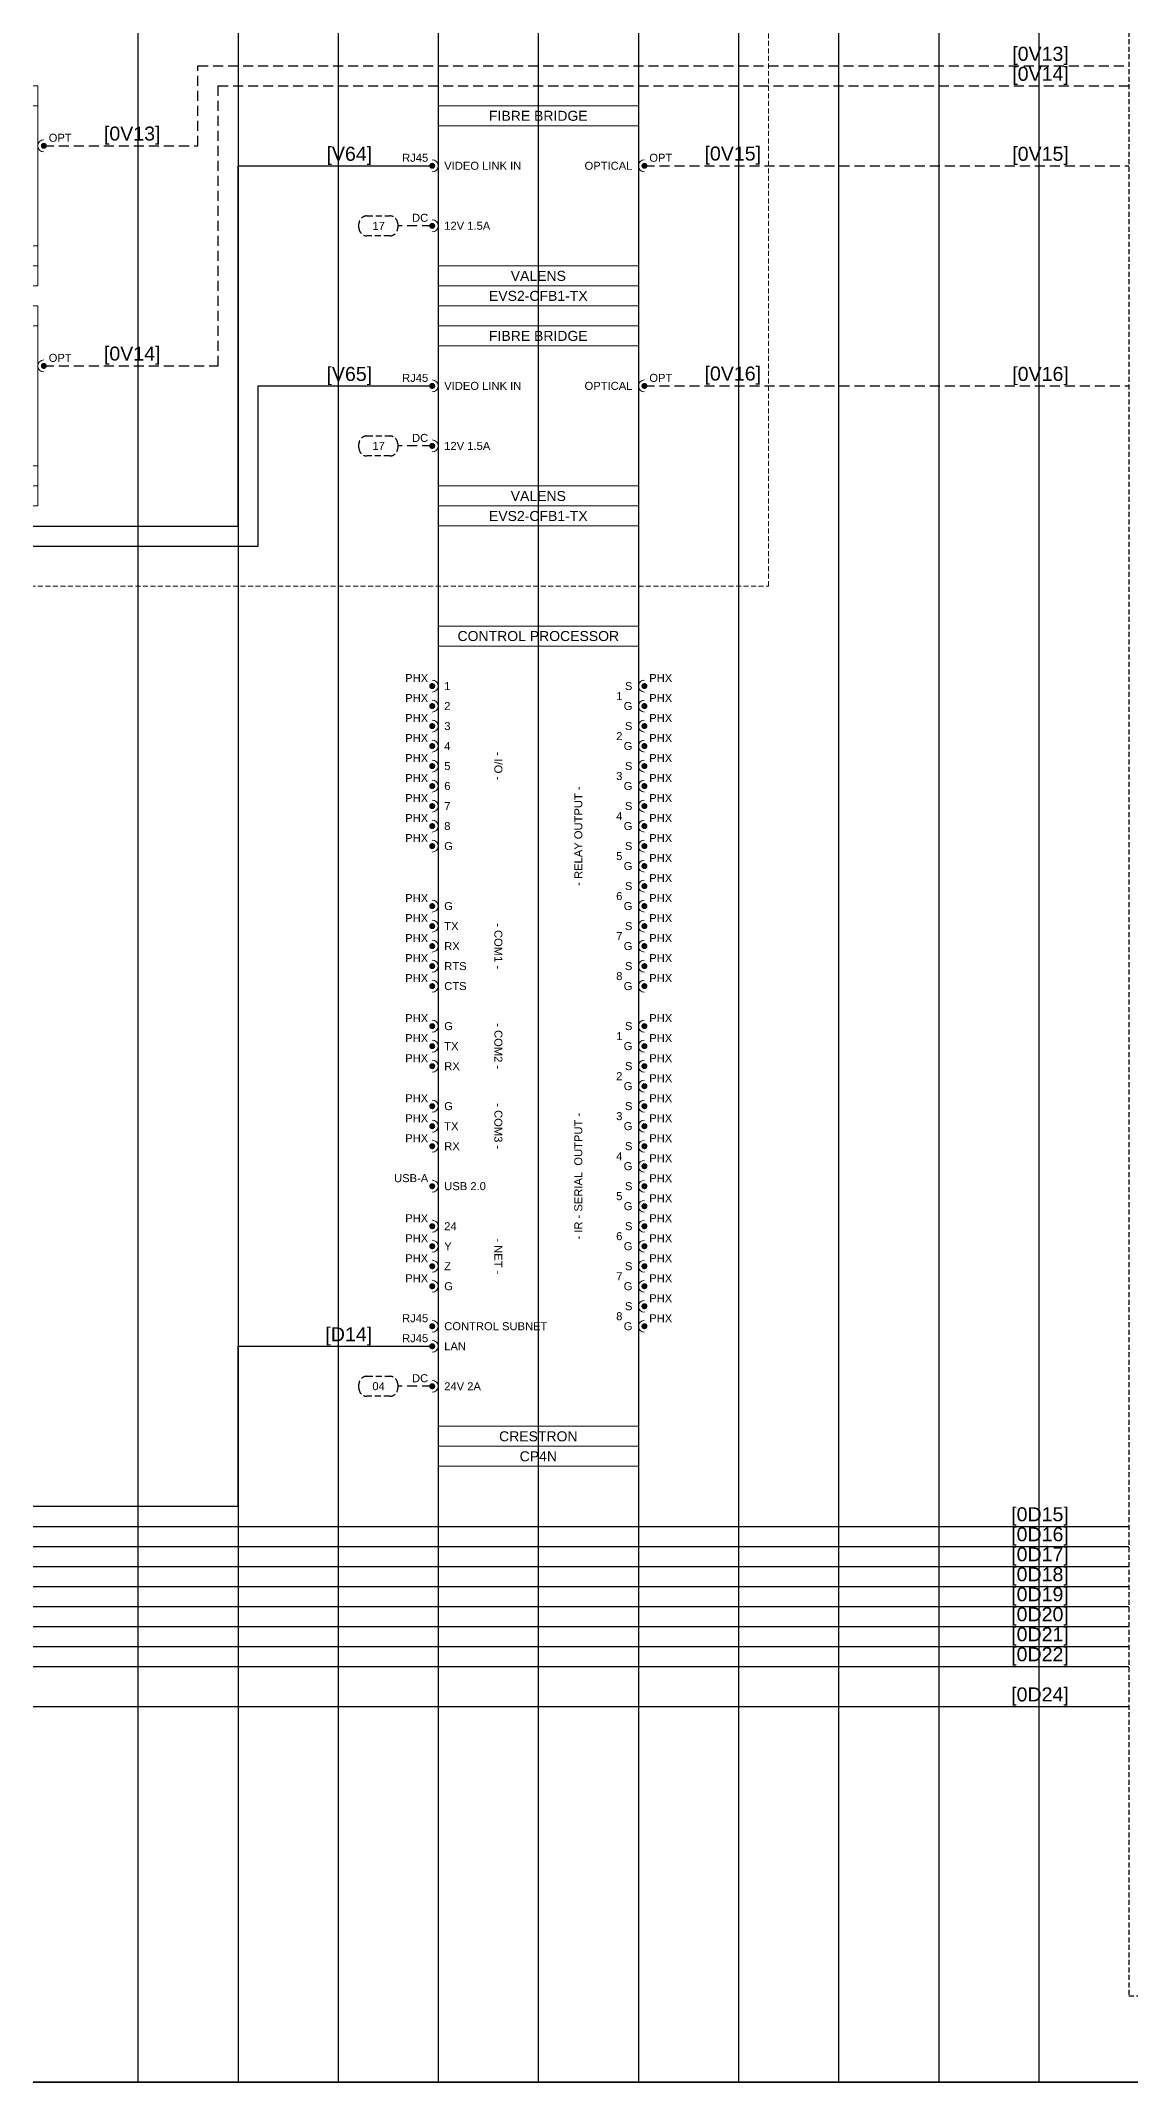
# Model space of a CAD drawing. Header units: millimetres. Extents: x 9 to 573, y 6 to 411.
# Drawn here: x 336.3 to 451.1, y 5.8 to 221.1 of the extents above; entities that cross this region are included whole.
import ezdxf
from ezdxf.enums import TextEntityAlignment as Align

# ---------------------------------------------------------------- set-up
doc = ezdxf.new("R2010")
doc.units = ezdxf.units.MM
doc.linetypes.add('DASHED', pattern=[0.75, 0.5, -0.25])
doc.linetypes.add('DASHED2', pattern=[0.375, 0.25, -0.125])
for name, color, linetype in [('SC - 3 Core Flex', 7, 'DASHED'), ('SC - Cat - Green - Data', 84, 'Continuous'), ('SC - Cat - Red - AV', 1, 'Continuous'), ('SC - Fibre', 170, 'DASHED'), ('SC - Text', 7, 'Continuous'), ('SC - TITLE_BLOCK', 7, 'Continuous'), ('Text', 7, 'Continuous')]:
    doc.layers.add(name, color=color, linetype=linetype)
doc.layers.add('SC - Equipment', color=7, linetype='Continuous', lineweight=13)
doc.layers.add('SC - Xlines', color=252, linetype='Continuous', plot=False)
doc.styles.get("Standard").update_dxf_attribs({"font": 'arial.ttf'})

# ---------------------------------------------------------------- blocks, each defined once
blk = doc.blocks.new('CRESTRON CP4N - SCHEMATIC')
at = {"layer": 'SC - Equipment'}
for p, q in [((-25, 0), (25, 0)), ((-25, -210), (-25, 0)), ((25, 0), (25, -210)), ((25, -5), (-25, -5)), ((25, -200), (-25, -200)), ((25, -200), (-25, -200)), ((25, -205), (-25, -205)), ((25, -205), (-25, -205)), ((25, -205), (-25, -205)), ((25, -210), (-25, -210))]:
    blk.add_line(p, q, dxfattribs=at)
at = {"layer": 'SC - Equipment', "const_width": 0.7}
for points in [[(-26.1, -15, 1), (-26.9, -15, 1)], [(26.1, -15, -1), (26.9, -15, -1)], [(-26.1, -20, 1), (-26.9, -20, 1)], [(26.1, -20, -1), (26.9, -20, -1)], [(-26.1, -25, 1), (-26.9, -25, 1)], [(26.1, -25, -1), (26.9, -25, -1)], [(-26.1, -30, 1), (-26.9, -30, 1)], [(26.1, -30, -1), (26.9, -30, -1)], [(-26.1, -35, 1), (-26.9, -35, 1)], [(26.1, -35, -1), (26.9, -35, -1)], [(-26.1, -40, 1), (-26.9, -40, 1)], [(26.1, -40, -1), (26.9, -40, -1)], [(-26.1, -45, 1), (-26.9, -45, 1)], [(26.1, -45, -1), (26.9, -45, -1)], [(-26.1, -50, 1), (-26.9, -50, 1)], [(26.1, -50, -1), (26.9, -50, -1)], [(-26.1, -55, 1), (-26.9, -55, 1)], [(26.1, -55, -1), (26.9, -55, -1)], [(26.1, -60, -1), (26.9, -60, -1)], [(26.1, -65, -1), (26.9, -65, -1)], [(-26.1, -70, 1), (-26.9, -70, 1)], [(26.1, -70, -1), (26.9, -70, -1)], [(-26.1, -75, 1), (-26.9, -75, 1)], [(26.1, -75, -1), (26.9, -75, -1)], [(-26.1, -80, 1), (-26.9, -80, 1)], [(26.1, -80, -1), (26.9, -80, -1)], [(-26.1, -85, 1), (-26.9, -85, 1)], [(26.1, -85, -1), (26.9, -85, -1)], [(-26.1, -90, 1), (-26.9, -90, 1)], [(26.1, -90, -1), (26.9, -90, -1)], [(-26.1, -100, 1), (-26.9, -100, 1)], [(26.1, -100, -1), (26.9, -100, -1)], [(-26.1, -105, 1), (-26.9, -105, 1)], [(26.1, -105, -1), (26.9, -105, -1)], [(-26.1, -110, 1), (-26.9, -110, 1)], [(26.1, -110, -1), (26.9, -110, -1)], [(26.1, -115, -1), (26.9, -115, -1)], [(-26.1, -120, 1), (-26.9, -120, 1)], [(26.1, -120, -1), (26.9, -120, -1)], [(-26.1, -125, 1), (-26.9, -125, 1)], [(26.1, -125, -1), (26.9, -125, -1)], [(-26.1, -130, 1), (-26.9, -130, 1)], [(26.1, -130, -1), (26.9, -130, -1)], [(26.1, -135, -1), (26.9, -135, -1)], [(-26.1, -140, 1), (-26.9, -140, 1)], [(26.1, -140, -1), (26.9, -140, -1)], [(26.1, -145, -1), (26.9, -145, -1)], [(-26.1, -150, 1), (-26.9, -150, 1)], [(26.1, -150, -1), (26.9, -150, -1)], [(-26.1, -155, 1), (-26.9, -155, 1)], [(26.1, -155, -1), (26.9, -155, -1)], [(-26.1, -160, 1), (-26.9, -160, 1)], [(26.1, -160, -1), (26.9, -160, -1)], [(-26.1, -165, 1), (-26.9, -165, 1)], [(26.1, -165, -1), (26.9, -165, -1)], [(26.1, -170, -1), (26.9, -170, -1)], [(-26.1, -175, 1), (-26.9, -175, 1)], [(26.1, -175, -1), (26.9, -175, -1)], [(-26.1, -180, 1), (-26.9, -180, 1)], [(-26.1, -190, 1), (-26.9, -190, 1)]]:
    blk.add_lwpolyline(points, format="xyb", close=True, dxfattribs=at)
at = {"layer": 'SC - Equipment'}
for centre, start, end in [((-26.5, -15), 270, 90), ((26.5, -15), 90, 270), ((-26.5, -20), 270, 90), ((26.5, -20), 90, 270), ((-26.5, -25), 270, 90), ((26.5, -25), 90, 270), ((-26.5, -30), 270, 90), ((26.5, -30), 90, 270), ((-26.5, -35), 270, 90), ((26.5, -35), 90, 270), ((-26.5, -40), 270, 90), ((26.5, -40), 90, 270), ((-26.5, -45), 270, 90), ((26.5, -45), 90, 270), ((-26.5, -50), 270, 90), ((26.5, -50), 90, 270), ((-26.5, -55), 270, 90), ((26.5, -55), 90, 270), ((26.5, -60), 90, 270), ((26.5, -65), 90, 270), ((-26.5, -70), 270, 90), ((26.5, -70), 90, 270), ((-26.5, -75), 270, 90), ((26.5, -75), 90, 270), ((-26.5, -80), 270, 90), ((26.5, -80), 90, 270), ((-26.5, -85), 270, 90), ((26.5, -85), 90, 270), ((-26.5, -90), 270, 90), ((26.5, -90), 90, 270), ((-26.5, -100), 270, 90), ((26.5, -100), 90, 270), ((-26.5, -105), 270, 90), ((26.5, -105), 90, 270), ((-26.5, -110), 270, 90), ((26.5, -110), 90, 270), ((26.5, -115), 90, 270), ((-26.5, -120), 270, 90), ((26.5, -120), 90, 270), ((-26.5, -125), 270, 90), ((26.5, -125), 90, 270), ((-26.5, -130), 270, 90), ((26.5, -130), 90, 270), ((26.5, -135), 90, 270), ((-26.5, -140), 270, 90), ((26.5, -140), 90, 270), ((26.5, -145), 90, 270), ((-26.5, -150), 270, 90), ((26.5, -150), 90, 270), ((-26.5, -155), 270, 90), ((26.5, -155), 90, 270), ((-26.5, -160), 270, 90), ((26.5, -160), 90, 270), ((-26.5, -165), 270, 90), ((26.5, -165), 90, 270), ((26.5, -170), 90, 270), ((-26.5, -175), 270, 90), ((-26.5, -180), 270, 90), ((26.5, -175), 90, 270), ((-26.5, -190), 270, 90)]:
    blk.add_arc(centre, 1.5, start, end, dxfattribs=at)
at = {"ltscale": 5}
for tag, p in [('DESCRIPTION', (0, -2.5)), ('MAKE', (0, -202.5)), ('MODEL', (0, -207.5))]:
    blk.add_attdef(tag, text='', height=2.5, dxfattribs=at).set_placement(p, align=Align.MIDDLE_CENTER)
at = {"ltscale": 5, "flags": 1}
for tag, p in [('ROOM_TYPE', (45, -5)), ('LOCATION', (45, -10)), ('RACK_EQUIPMENT_(Y/N)', (45, -15)), ('IP_(Y/N)', (45, -30)), ('POE(WATT)', (45, -35)), ('AMP(@240V)', (45, -40)), ('WATT', (45, -45)), ('BTU/H', (45, -50)), ('WEIGHT(KG)', (45, -55)), ('TRANSFORMER_TAPS', (45, -60))]:
    blk.add_attdef(tag, p, '', height=2.5, dxfattribs=at)
blk.add_attdef('BRACKET', text='', height=2.5, dxfattribs=at).set_placement((0, -197.5), align=Align.MIDDLE_CENTER)
at = {"layer": 'SC - Equipment', "ltscale": 5, "char_height": 2}
for s, insert, width, attachment_point in [('PHX', (-27.5, -13), 5.7736, 6), ('1', (-23.5, -15), 23.5, 4), ('S', (23.5, -15), 23.5, 6), ('PHX', (27.7, -13), 3.7458, 4), ('PHX', (-27.5, -18), 5.7736, 6), ('2', (-23.5, -20), 23.5, 4), ('1', (21, -17.5), 23.5, 6), ('G', (23.5, -20), 23.5, 6), ('PHX', (27.7, -18), 3.7458, 4), ('PHX', (-27.5, -23), 5.7736, 6), ('3', (-23.5, -25), 23.5, 4), ('S', (23.5, -25), 23.5, 6), ('PHX', (27.7, -23), 3.7458, 4), ('PHX', (-27.5, -28), 5.7736, 6), ('4', (-23.5, -30), 23.5, 4), ('2', (21, -27.5), 23.5, 6), ('G', (23.5, -30), 23.5, 6), ('PHX', (27.7, -28), 3.7458, 4), ('PHX', (-27.5, -33), 5.7736, 6), ('5', (-23.5, -35), 23.5, 4), ('S', (23.5, -35), 23.5, 6), ('PHX', (27.7, -33), 3.7458, 4), ('PHX', (-27.5, -38), 5.7736, 6), ('6', (-23.5, -40), 23.5, 4), ('3', (21, -37.5), 23.5, 6), ('G', (23.5, -40), 23.5, 6), ('PHX', (27.7, -38), 3.7458, 4), ('PHX', (-27.5, -43), 5.7736, 6), ('7', (-23.5, -45), 23.5, 4), ('S', (23.5, -45), 23.5, 6), ('PHX', (27.7, -43), 3.7458, 4), ('PHX', (-27.5, -48), 5.7736, 6), ('8', (-23.5, -50), 23.5, 4), ('4', (21, -47.5), 23.5, 6), ('G', (23.5, -50), 23.5, 6), ('PHX', (27.7, -48), 3.7458, 4), ('PHX', (-27.5, -53), 5.7736, 6), ('G', (-23.5, -55), 23.5, 4), ('S', (23.5, -55), 23.5, 6), ('PHX', (27.7, -53), 3.7458, 4), ('5', (21, -57.5), 23.5, 6), ('G', (23.5, -60), 23.5, 6), ('PHX', (27.7, -58), 3.7458, 4), ('S', (23.5, -65), 23.5, 6), ('PHX', (27.7, -63), 3.7458, 4), ('PHX', (-27.5, -68), 5.7736, 6), ('G', (-23.5, -70), 23.5, 4), ('6', (21, -67.5), 23.5, 6), ('G', (23.5, -70), 23.5, 6), ('PHX', (27.7, -68), 3.7458, 4), ('PHX', (-27.5, -73), 5.7736, 6), ('TX', (-23.5, -75), 23.5, 4), ('7', (21, -77.5), 23.5, 6), ('S', (23.5, -75), 23.5, 6), ('PHX', (27.7, -73), 3.7458, 4), ('PHX', (-27.5, -78), 5.7736, 6), ('RX', (-23.5, -80), 23.5, 4), ('G', (23.5, -80), 23.5, 6), ('PHX', (27.7, -78), 3.7458, 4), ('PHX', (-27.5, -83), 5.7736, 6), ('RTS', (-23.5, -85), 23.5, 4), ('8', (21, -87.5), 23.5, 6), ('S', (23.5, -85), 23.5, 6), ('PHX', (27.7, -83), 3.7458, 4), ('PHX', (-27.5, -88), 5.7736, 6), ('CTS', (-23.5, -90), 23.5, 4), ('G', (23.5, -90), 23.5, 6), ('PHX', (27.7, -88), 3.7458, 4), ('PHX', (-27.5, -98), 5.7736, 6), ('PHX', (-27.5, -103), 5.7736, 6), ('G', (-23.5, -100), 23.5, 4), ('1', (21, -102.5), 23.5, 6), ('S', (23.5, -100), 23.5, 6), ('PHX', (27.7, -98), 3.7458, 4), ('PHX', (27.7, -103), 3.7458, 4), ('PHX', (-27.5, -108), 5.7736, 6), ('TX', (-23.5, -105), 23.5, 4), ('G', (23.5, -105), 23.5, 6), ('PHX', (27.7, -108), 3.7458, 4), ('RX', (-23.5, -110), 23.5, 4), ('2', (21, -112.5), 23.5, 6), ('S', (23.5, -110), 23.5, 6), ('PHX', (27.7, -113), 3.7458, 4), ('PHX', (-27.5, -118), 5.7736, 6), ('G', (23.5, -115), 23.5, 6), ('PHX', (27.7, -118), 3.7458, 4), ('PHX', (-27.5, -123), 5.7736, 6), ('G', (-23.5, -120), 23.5, 4), ('3', (21, -122.5), 23.5, 6), ('S', (23.5, -120), 23.5, 6), ('PHX', (27.7, -123), 3.7458, 4), ('PHX', (-27.5, -128), 5.7736, 6), ('TX', (-23.5, -125), 23.5, 4), ('G', (23.5, -125), 23.5, 6), ('PHX', (27.7, -128), 3.7458, 4), ('RX', (-23.5, -130), 23.5, 4), ('4', (21, -132.5), 23.5, 6), ('S', (23.5, -130), 23.5, 6), ('PHX', (27.7, -133), 3.7458, 4), ('USB-A', (-27.5, -138), 5.7736, 6), ('G', (23.5, -135), 23.5, 6), ('PHX', (27.7, -138), 3.7458, 4), ('USB 2.0', (-23.5, -140), 23.5, 4), ('5', (21, -142.5), 23.5, 6), ('S', (23.5, -140), 23.5, 6), ('PHX', (27.7, -143), 3.7458, 4), ('PHX', (-27.5, -148), 5.7736, 6), ('G', (23.5, -145), 23.5, 6), ('PHX', (27.7, -148), 3.7458, 4), ('PHX', (-27.5, -153), 5.7736, 6), ('24', (-23.5, -150), 23.5, 4), ('6', (21, -152.5), 23.5, 6), ('S', (23.5, -150), 23.5, 6), ('PHX', (27.7, -153), 3.7458, 4), ('PHX', (-27.5, -158), 5.7736, 6), ('Y', (-23.5, -155), 23.5, 4), ('G', (23.5, -155), 23.5, 6), ('PHX', (27.7, -158), 3.7458, 4), ('PHX', (-27.5, -163), 5.7736, 6), ('Z', (-23.5, -160), 23.5, 4), ('7', (21, -162.5), 23.5, 6), ('S', (23.5, -160), 23.5, 6), ('PHX', (27.7, -163), 3.7458, 4), ('G', (-23.5, -165), 23.5, 4), ('G', (23.5, -165), 23.5, 6), ('PHX', (27.7, -168), 3.7458, 4), ('RJ45', (-27.5, -173), 5.7736, 6), ('8', (21, -172.5), 23.5, 6), ('S', (23.5, -170), 23.5, 6), ('PHX', (27.7, -173), 3.7458, 4), ('RJ45', (-27.5, -178), 5.7736, 6), ('CONTROL SUBNET', (-23.5, -175), 26.5079, 4), ('G', (23.5, -175), 23.5, 6), ('LAN', (-23.5, -180), 23.5, 4), ('DC', (-27.5, -188), 5.7736, 6), ('24V 2A', (-23.5, -190), 23.5, 4)]:
    blk.add_mtext(s, dxfattribs=dict(at, insert=insert, width=width, attachment_point=attachment_point))
at = {"layer": 'SC - Equipment', "ltscale": 5, "char_height": 2, "attachment_point": 5}
for s, insert, width, rotation in [('- I/O -', (-10, -34.99), 15.9114, 270), ('- RELAY OUTPUT -', (10, -52.5), 28.5317, 90), ('- COM1 -', (-10, -80), 15.9114, 270), ('- COM2 -', (-10, -105.01), 15.9114, 270), ('- COM3 -', (-10, -125.01), 15.9114, 270), ('- IR - SERIAL  OUTPUT -', (10, -137.5), 43.0308, 90), ('- NET -', (-10, -157.53), 15.9114, 270)]:
    blk.add_mtext(s, dxfattribs=dict(at, insert=insert, width=width, rotation=rotation))
blk = doc.blocks.new('VALENS - FIBRE BRIDGE TX')
at = {"layer": 'SC - Equipment'}
for p, q in [((-25, 0), (25, 0)), ((-25, -50), (-25, 0)), ((25, 0), (25, -50)), ((25, -5), (-25, -5)), ((25, -40), (-25, -40)), ((25, -40), (-25, -40)), ((25, -45), (-25, -45)), ((25, -45), (-25, -45)), ((25, -45), (-25, -45)), ((25, -50), (-25, -50))]:
    blk.add_line(p, q, dxfattribs=at)
at = {"layer": 'SC - Equipment', "const_width": 0.7}
for points in [[(-26.1, -15, 1), (-26.9, -15, 1)], [(26.1, -15, -1), (26.9, -15, -1)], [(-26.1, -30, 1), (-26.9, -30, 1)]]:
    blk.add_lwpolyline(points, format="xyb", close=True, dxfattribs=at)
at = {"layer": 'SC - Equipment'}
for centre, start, end in [((-26.5, -15), 270, 90), ((26.5, -15), 90, 270), ((-26.5, -30), 270, 90)]:
    blk.add_arc(centre, 1.5, start, end, dxfattribs=at)
at = {"ltscale": 5}
for tag, p in [('DESCRIPTION', (0, -2.5)), ('MAKE', (0, -42.5)), ('MODEL', (0, -47.5))]:
    blk.add_attdef(tag, text='', height=2.5, dxfattribs=at).set_placement(p, align=Align.MIDDLE_CENTER)
at = {"ltscale": 5, "flags": 1}
for tag, p in [('ROOM_TYPE', (45, -5)), ('LOCATION', (45, -10)), ('RACK_EQUIPMENT_(Y/N)', (45, -15)), ('IP_(Y/N)', (45, -30)), ('POE(WATT)', (45, -35)), ('AMP(@240V)', (45, -40)), ('WATT', (45, -45)), ('BTU/H', (45, -50)), ('WEIGHT(KG)', (45, -55)), ('TRANSFORMER_TAPS', (45, -60))]:
    blk.add_attdef(tag, p, '', height=2.5, dxfattribs=at)
blk.add_attdef('BRACKET', text='', height=2.5, dxfattribs=at).set_placement((0, -37.5), align=Align.MIDDLE_CENTER)
at = {"layer": 'SC - Equipment', "ltscale": 5, "char_height": 2}
for s, insert, width, attachment_point in [('RJ45', (-27.5, -13), 5.7736, 6), ('VIDEO LINK IN', (-23.5, -15), 31.9845, 4), ('OPTICAL', (23.5, -15), 23.5, 6), ('OPT', (27.72, -13), 7.1748, 4), ('DC', (-27.5, -28), 5.7736, 6), ('12V 1.5A', (-23.5, -30), 23.5, 4)]:
    blk.add_mtext(s, dxfattribs=dict(at, insert=insert, width=width, attachment_point=attachment_point))

msp = doc.modelspace()

# ---------------------------------------------------------------- linework, layer by layer
at = {"linetype": 'Continuous'}
msp.add_lwpolyline([(8.83, 5.79), (515.38, 5.79), (515.38, 402.12), (8.83, 402.12)], close=True, dxfattribs=at)
at = {"linetype": 'DASHED2', "ltscale": 2.110581}
msp.add_lwpolyline([(453.11, 14.88), (453.11, 393.05), (451, 393.05), (451, 14.88)], close=True, dxfattribs=at)
at = {"layer": 'SC - 3 Core Flex', "ltscale": 1.266349}
for points in [[(370.67, 202.67), (373.08, 202.67, -0.414214), (373.92, 201.82), (373.92, 201.4, -0.414214), (373.08, 200.56), (370.67, 200.56, -0.414214), (369.83, 201.4), (369.83, 201.82, -0.414214)], [(370.67, 179.45), (373.08, 179.45, -0.414214), (373.92, 178.61), (373.92, 178.19, -0.414214), (373.08, 177.34), (370.67, 177.34, -0.414214), (369.83, 178.19), (369.83, 178.61, -0.414214)], [(370.67, 80.25), (373.08, 80.25, -0.414214), (373.92, 79.41), (373.92, 78.99, -0.414214), (373.08, 78.14), (370.67, 78.14, -0.414214), (369.83, 78.99), (369.83, 79.41, -0.414214)]]:
    msp.add_lwpolyline(points, format="xyb", close=True, dxfattribs=at)
at = {"layer": 'SC - 3 Core Flex', "ltscale": 2.110581}
for points in [[(377.55, 201.61), (373.92, 201.61)], [(377.55, 178.4), (373.92, 178.4)], [(377.55, 79.2), (373.92, 79.2)]]:
    msp.add_lwpolyline(points, dxfattribs=at)
at = {"layer": 'SC - Cat - Green - Data', "ltscale": 2.110581}
for points in [[(273.29, 66.54), (357.08, 66.54), (357.08, 83.42), (377.55, 83.42)], [(273.29, 64.42), (451, 64.42)], [(273.29, 62.31), (451, 62.31)], [(273.29, 60.2), (451, 60.2)], [(273.29, 58.09), (451, 58.09)], [(273.29, 55.98), (451, 55.98)], [(273.29, 53.87), (451, 53.87)], [(273.29, 51.76), (451, 51.76)], [(273.29, 49.65), (451, 49.65)], [(273.29, 45.43), (451, 45.43)]]:
    msp.add_lwpolyline(points, dxfattribs=at)
at = {"layer": 'SC - Cat - Red - AV', "ltscale": 2.110581}
for points in [[(273.29, 169.95), (357.08, 169.95), (357.08, 207.94), (377.55, 207.94)], [(273.29, 167.84), (359.19, 167.84), (359.19, 184.73), (377.55, 184.73)]]:
    msp.add_lwpolyline(points, dxfattribs=at)
at = {"layer": 'SC - Equipment', "color": 251, "linetype": 'DASHED2', "ltscale": 2.110581, "true_color": 0x636466}
msp.add_lwpolyline([(413.01, 279.7), (301.15, 279.7), (301.15, 163.62), (413.01, 163.62)], close=True, dxfattribs=at)
at = {"layer": 'SC - Fibre', "ltscale": 2.110581}
for points in [[(336.61, 210.05), (352.86, 210.05), (352.86, 218.5), (451, 218.5)], [(336.61, 186.84), (354.97, 186.84), (354.97, 216.39), (451, 216.39)], [(399.93, 207.94), (451, 207.94)], [(399.93, 184.73), (451, 184.73)]]:
    msp.add_lwpolyline(points, dxfattribs=at)
at = {"layer": 'SC - TITLE_BLOCK'}
msp.add_lwpolyline([(8.83, 402.12), (572.98, 402.12), (572.98, 5.79), (8.83, 5.79)], close=True, dxfattribs=at)
at = {"layer": 'SC - Xlines', "ltscale": 2.110581, "transparency": 33554687}
msp.add_lwpolyline([(124.18, 402.12), (515.38, 402.12), (515.38, 5.79), (8.84, 5.79), (8.84, 402.12)], dxfattribs=at)
at = {"layer": 'SC - Xlines', "ltscale": 2.110581}
for points in [[(346.53, 402.12), (346.53, 5.79)], [(367.63, 402.12), (367.63, 5.79)], [(388.74, 402.12), (388.74, 5.79)], [(409.85, 402.12), (409.85, 5.79)], [(430.95, 402.12), (430.95, 5.79)]]:
    msp.add_lwpolyline(points, dxfattribs=at)
at = {"layer": 'SC - Xlines', "color": 250, "ltscale": 2.110581}
for points in [[(357.08, 402.12), (357.08, 5.79)], [(378.19, 402.12), (378.19, 5.79)], [(399.29, 402.12), (399.29, 5.79)], [(420.4, 402.12), (420.4, 5.79)], [(441.5, 402.12), (441.5, 5.79)]]:
    msp.add_lwpolyline(points, dxfattribs=at)

# ---------------------------------------------------------------- block references
at = {"ltscale": 2.110581, "xscale": 0.4221162769625799, "yscale": 0.4221162769625799, "zscale": 0.4221162769625799}
for name, p, values in [('VALENS - FIBRE BRIDGE TX', (325.42, 216.39), {'DESCRIPTION': 'FIBRE BRIDGE', 'MAKE': 'VALENS', 'MODEL': 'EVS2-CFB1-TX'}), ('VALENS - FIBRE BRIDGE TX', (388.74, 214.28), {'DESCRIPTION': 'FIBRE BRIDGE', 'MAKE': 'VALENS', 'MODEL': 'EVS2-CFB1-TX'}), ('VALENS - FIBRE BRIDGE TX', (325.42, 193.17), {'DESCRIPTION': 'FIBRE BRIDGE', 'MAKE': 'VALENS', 'MODEL': 'EVS2-CFB1-TX'}), ('VALENS - FIBRE BRIDGE TX', (388.74, 191.06), {'DESCRIPTION': 'FIBRE BRIDGE', 'MAKE': 'VALENS', 'MODEL': 'EVS2-CFB1-TX'}), ('CRESTRON CP4N - SCHEMATIC', (388.74, 159.4), {'DESCRIPTION': 'CONTROL PROCESSOR', 'MAKE': 'CRESTRON', 'MODEL': 'CP4N'})]:
    msp.add_blockref(name, p, dxfattribs=at).add_auto_attribs(values)

# ---------------------------------------------------------------- texts
at = {"layer": 'SC - Text', "ltscale": 0.422116, "char_height": 1.477}
for s, insert, width, attachment_point in [('[0V13]', (444.67, 218.58), 6.195, 9), ('[0V14]', (444.67, 216.47), 6.195, 9), ('[0V13]', (342.94, 210.17), 6.5732, 7), ('[V64]', (371.22, 208.03), 6.195, 9), ('[0V15]', (406.26, 208.06), 6.5732, 7), ('[0V15]', (444.67, 208.03), 6.195, 9), ('[0V14]', (342.94, 186.96), 6.5732, 7), ('[V65]', (371.22, 184.81), 6.195, 9), ('[0V16]', (406.26, 184.85), 6.5732, 7), ('[0V16]', (444.67, 184.81), 6.195, 9), ('[D14]', (371.22, 83.5), 6.195, 9), ('[0D15]', (444.67, 64.51), 6.195, 9), ('[0D16]', (444.67, 62.4), 6.195, 9), ('[0D17]', (444.67, 60.29), 6.195, 9), ('[0D18]', (444.67, 58.18), 6.195, 9), ('[0D19]', (444.67, 56.07), 6.195, 9), ('[0D20]', (444.67, 53.96), 6.195, 9), ('[0D21]', (444.67, 51.85), 6.195, 9), ('[0D22]', (444.67, 49.74), 6.195, 9), ('[0D24]', (444.67, 45.51), 6.195, 9)]:
    msp.add_mtext(s, dxfattribs=dict(at, insert=insert, width=width, attachment_point=attachment_point))
at = {"layer": 'Text', "ltscale": 0.422116, "char_height": 0.844, "width": 60.7726, "attachment_point": 5}
for s, insert in [('17', (371.9, 201.61)), ('17', (371.9, 178.4)), ('04', (371.9, 79.2))]:
    msp.add_mtext(s, dxfattribs=dict(at, insert=insert))

doc.saveas('drawing.dxf')
